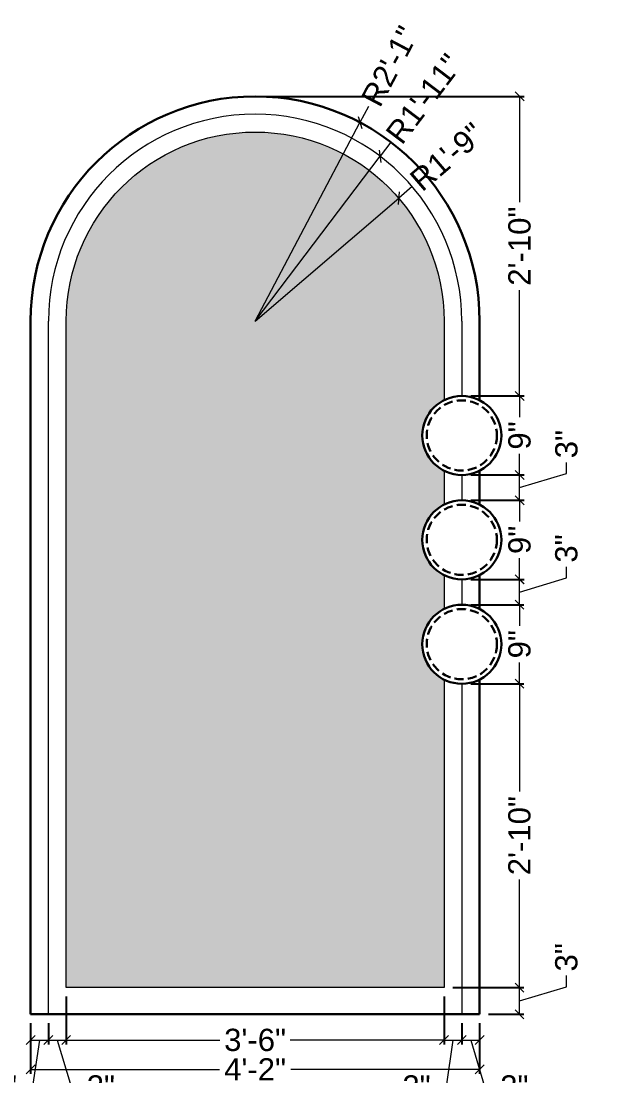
# Model space of a CAD drawing. Header units: millimetres. Extents: x 56222 to 3066687, y -650199 to -121287.
# Drawn here: x 132796.5 to 132861.2, y -184028.5 to -183910.1 of the extents above; entities that cross this region are included whole.
import ezdxf

# ---------------------------------------------------------------- set-up
doc = ezdxf.new("R2010")
doc.units = ezdxf.units.MM
doc.header["$MEASUREMENT"] = 0
doc.header["$PDMODE"] = 35
doc.linetypes.add('CENTER', pattern=[2, 1.25, -0.25, 0.25, -0.25])
doc.linetypes.add('DASHEDX2', pattern=[1.5, 1, -0.5])
doc.layers.get('Defpoints').update_dxf_attribs({"color": 220})
doc.layers.add('AR HATCH-7', color=7, linetype='Continuous')
for name, color, linetype, lineweight in [('dim05', 1, 'Continuous', 13), ('FURNITURE', 32, 'Continuous', 9), ('wall', 7, 'Continuous', 30)]:
    doc.layers.add(name, color=color, linetype=linetype, lineweight=lineweight)
doc.styles.add('Arial', font='arial.ttf')
doc.styles.get("Standard").update_dxf_attribs({"font": 'arial.ttf', "height": 6})
doc.dimstyles.new('ISO-25', dxfattribs={"dimtxt": 2.5, "dimasz": 1, "dimexe": 0.5, "dimexo": 1, "dimtad": 0, "dimdec": 1, "dimlunit": 4, "dimtxsty": 'Standard', "dimblk": 'OBLIQUE', "dimcen": 2.5, "dimclrd": 1, "dimclre": 1, "dimclrt": 5, "dimadec": 0, "dimazin": 0, "dimtfac": 1, "dimtdec": 1, "dimtmove": 0, "dimatfit": 3, "dimfxl": 1, "dimlwd": -1, "dimarcsym": 0})

# ---------------------------------------------------------------- blocks, each defined once
blk = doc.blocks.new('_Oblique')
at = {"layer": 'wall', "color": 0, "lineweight": -2}
blk.add_line((-0.5, -0.5), (0.5, 0.5), dxfattribs=at)
blk = doc.blocks.new('*D384')
at = {"layer": 'Defpoints', "color": 0, "lineweight": 30, "transparency": 16777216}
for p in [(132797.58, -184021.62), (132799.58, -184021.62), (132799.58, -184024.51)]:
    blk.add_point(p, dxfattribs=at)
at = {"layer": 'dim05', "color": 1, "linetype": 'Continuous', "lineweight": -2, "transparency": 16777216}
for p, q in [((132797.58, -184022.62), (132797.58, -184025.01)), ((132799.58, -184022.62), (132799.58, -184025.01))]:
    blk.add_line(p, q, dxfattribs=at)
at = {"layer": 'dim05', "color": 1, "linetype": 'Continuous', "transparency": 16777216}
for p, q in [((132797.58, -184024.51), (132799.58, -184024.51)), ((132798.58, -184024.51), (132797.8, -184029.72)), ((132797.8, -184029.72), (132796.55, -184029.72))]:
    blk.add_line(p, q, dxfattribs=at)
at = {"layer": 'dim05', "color": 1, "transparency": 16777216, "rotation": 180}
blk.add_blockref('_Oblique', (132797.58, -184024.51), dxfattribs=at)
at = {"layer": 'dim05', "color": 1, "transparency": 16777216}
blk.add_blockref('_Oblique', (132799.58, -184024.51), dxfattribs=at)
at = {"layer": 'dim05', "color": 5, "lineweight": 25, "transparency": 16777216, "insert": (132794.46, -184029.72), "char_height": 2.5, "attachment_point": 5, "style": 'Arial'}
blk.add_mtext('2"', dxfattribs=at)
blk = doc.blocks.new('*D385')
at = {"layer": 'Defpoints', "color": 0, "lineweight": 30, "transparency": 16777216}
for p in [(132801.58, -184018.62), (132799.58, -184021.62), (132801.58, -184024.51)]:
    blk.add_point(p, dxfattribs=at)
at = {"layer": 'dim05', "color": 1, "linetype": 'Continuous', "lineweight": -2, "transparency": 16777216}
for p, q in [((132801.58, -184019.62), (132801.58, -184025.01)), ((132799.58, -184022.62), (132799.58, -184025.01))]:
    blk.add_line(p, q, dxfattribs=at)
at = {"layer": 'dim05', "color": 1, "linetype": 'Continuous', "transparency": 16777216}
for p, q in [((132799.58, -184024.51), (132801.58, -184024.51)), ((132800.58, -184024.51), (132802.14, -184029.72)), ((132802.14, -184029.72), (132803.39, -184029.72))]:
    blk.add_line(p, q, dxfattribs=at)
at = {"layer": 'dim05', "color": 1, "transparency": 16777216, "rotation": 180}
blk.add_blockref('_Oblique', (132799.58, -184024.51), dxfattribs=at)
at = {"layer": 'dim05', "color": 1, "transparency": 16777216}
blk.add_blockref('_Oblique', (132801.58, -184024.51), dxfattribs=at)
at = {"layer": 'dim05', "color": 5, "lineweight": 25, "transparency": 16777216, "insert": (132805.47, -184029.72), "char_height": 2.5, "attachment_point": 5, "style": 'Arial'}
blk.add_mtext('2"', dxfattribs=at)
blk = doc.blocks.new('*D386')
at = {"layer": 'Defpoints', "color": 0, "lineweight": 30, "transparency": 16777216}
for p in [(132801.58, -184018.62), (132844.02, -184018.62), (132844.02, -184024.51)]:
    blk.add_point(p, dxfattribs=at)
at = {"layer": 'dim05', "color": 1, "linetype": 'Continuous', "lineweight": -2, "transparency": 16777216}
for p, q in [((132801.58, -184019.62), (132801.58, -184025.01)), ((132844.02, -184019.62), (132844.02, -184025.01))]:
    blk.add_line(p, q, dxfattribs=at)
at = {"layer": 'dim05', "color": 1, "linetype": 'Continuous', "transparency": 16777216}
for p, q in [((132801.58, -184024.51), (132818.85, -184024.51)), ((132844.02, -184024.51), (132826.75, -184024.51))]:
    blk.add_line(p, q, dxfattribs=at)
at = {"layer": 'dim05', "color": 1, "transparency": 16777216, "rotation": 180}
blk.add_blockref('_Oblique', (132801.58, -184024.51), dxfattribs=at)
at = {"layer": 'dim05', "color": 1, "transparency": 16777216}
blk.add_blockref('_Oblique', (132844.02, -184024.51), dxfattribs=at)
at = {"layer": 'dim05', "color": 5, "lineweight": 25, "transparency": 16777216, "insert": (132822.8, -184024.51), "char_height": 2.5, "attachment_point": 5, "style": 'Arial'}
blk.add_mtext('3\'-6"', dxfattribs=at)
blk = doc.blocks.new('*D387')
at = {"layer": 'Defpoints', "color": 0, "lineweight": 30, "transparency": 16777216}
for p in [(132844.02, -184021.62), (132846.02, -184021.62), (132846.02, -184024.51)]:
    blk.add_point(p, dxfattribs=at)
at = {"layer": 'dim05', "color": 1, "linetype": 'Continuous', "lineweight": -2, "transparency": 16777216}
for p, q in [((132844.02, -184022.62), (132844.02, -184025.01)), ((132846.02, -184022.62), (132846.02, -184025.01))]:
    blk.add_line(p, q, dxfattribs=at)
at = {"layer": 'dim05', "color": 1, "linetype": 'Continuous', "transparency": 16777216}
for p, q in [((132844.02, -184024.51), (132846.02, -184024.51)), ((132845.02, -184024.51), (132844.27, -184029.72)), ((132844.27, -184029.72), (132843.02, -184029.72))]:
    blk.add_line(p, q, dxfattribs=at)
at = {"layer": 'dim05', "color": 1, "transparency": 16777216, "rotation": 180}
blk.add_blockref('_Oblique', (132844.02, -184024.51), dxfattribs=at)
at = {"layer": 'dim05', "color": 1, "transparency": 16777216}
blk.add_blockref('_Oblique', (132846.02, -184024.51), dxfattribs=at)
at = {"layer": 'dim05', "color": 5, "lineweight": 25, "transparency": 16777216, "insert": (132840.93, -184029.72), "char_height": 2.5, "attachment_point": 5, "style": 'Arial'}
blk.add_mtext('2"', dxfattribs=at)
blk = doc.blocks.new('*D388')
at = {"layer": 'Defpoints', "color": 0, "lineweight": 30, "transparency": 16777216}
for p in [(132846.02, -184021.62), (132848.02, -184021.62), (132848.02, -184024.51)]:
    blk.add_point(p, dxfattribs=at)
at = {"layer": 'dim05', "color": 1, "linetype": 'Continuous', "lineweight": -2, "transparency": 16777216}
for p, q in [((132846.02, -184022.62), (132846.02, -184025.01)), ((132848.02, -184022.62), (132848.02, -184025.01))]:
    blk.add_line(p, q, dxfattribs=at)
at = {"layer": 'dim05', "color": 1, "linetype": 'Continuous', "transparency": 16777216}
for p, q in [((132846.02, -184024.51), (132848.02, -184024.51)), ((132847.02, -184024.51), (132848.58, -184029.72)), ((132848.58, -184029.72), (132849.83, -184029.72))]:
    blk.add_line(p, q, dxfattribs=at)
at = {"layer": 'dim05', "color": 1, "transparency": 16777216, "rotation": 180}
blk.add_blockref('_Oblique', (132846.02, -184024.51), dxfattribs=at)
at = {"layer": 'dim05', "color": 1, "transparency": 16777216}
blk.add_blockref('_Oblique', (132848.02, -184024.51), dxfattribs=at)
at = {"layer": 'dim05', "color": 5, "lineweight": 25, "transparency": 16777216, "insert": (132851.92, -184029.72), "char_height": 2.5, "attachment_point": 5, "style": 'Arial'}
blk.add_mtext('2"', dxfattribs=at)
blk = doc.blocks.new('*D389')
at = {"layer": 'Defpoints', "color": 0, "lineweight": 30, "transparency": 16777216}
for p in [(132797.58, -184021.62), (132848.02, -184021.62), (132848.02, -184027.8)]:
    blk.add_point(p, dxfattribs=at)
at = {"layer": 'dim05', "color": 1, "linetype": 'Continuous', "lineweight": -2, "transparency": 16777216}
for p, q in [((132797.58, -184022.62), (132797.58, -184028.3)), ((132848.02, -184022.62), (132848.02, -184028.3))]:
    blk.add_line(p, q, dxfattribs=at)
at = {"layer": 'dim05', "color": 1, "linetype": 'Continuous', "transparency": 16777216}
for p, q in [((132797.58, -184027.8), (132818.8, -184027.8)), ((132848.02, -184027.8), (132826.8, -184027.8))]:
    blk.add_line(p, q, dxfattribs=at)
at = {"layer": 'dim05', "color": 1, "transparency": 16777216, "rotation": 180}
blk.add_blockref('_Oblique', (132797.58, -184027.8), dxfattribs=at)
at = {"layer": 'dim05', "color": 1, "transparency": 16777216}
blk.add_blockref('_Oblique', (132848.02, -184027.8), dxfattribs=at)
at = {"layer": 'dim05', "color": 5, "lineweight": 25, "transparency": 16777216, "insert": (132822.8, -184027.8), "char_height": 2.5, "attachment_point": 5, "style": 'Arial'}
blk.add_mtext('4\'-2"', dxfattribs=at)
blk = doc.blocks.new('*D390')
at = {"layer": 'Defpoints', "color": 0, "lineweight": 30, "transparency": 16777216}
for p in [(132844.02, -184018.62), (132852.5, -184018.62), (132848.02, -184021.62)]:
    blk.add_point(p, dxfattribs=at)
at = {"layer": 'dim05', "color": 1, "linetype": 'Continuous', "transparency": 16777216}
for p, q in [((132857.77, -184018.53), (132857.77, -184017.28)), ((132852.5, -184020.12), (132857.77, -184018.53)), ((132852.5, -184021.62), (132852.5, -184018.62))]:
    blk.add_line(p, q, dxfattribs=at)
at = {"layer": 'dim05', "color": 1, "linetype": 'Continuous', "lineweight": -2, "transparency": 16777216}
for p, q in [((132845.02, -184018.62), (132853, -184018.62)), ((132849.02, -184021.62), (132853, -184021.62))]:
    blk.add_line(p, q, dxfattribs=at)
at = {"layer": 'dim05', "color": 1, "transparency": 16777216}
for p, rotation in [((132852.5, -184018.62), 90), ((132852.5, -184021.62), 270)]:
    blk.add_blockref('_Oblique', p, dxfattribs=dict(at, rotation=rotation))
at = {"layer": 'dim05', "color": 5, "lineweight": 25, "transparency": 16777216, "insert": (132857.77, -184015.22), "char_height": 2.5, "attachment_point": 5, "rotation": 90, "style": 'Arial'}
blk.add_mtext('3"', dxfattribs=at)
blk = doc.blocks.new('*D391')
at = {"layer": 'Defpoints', "color": 0, "lineweight": 30, "transparency": 16777216}
for p in [(132846.02, -183984.51), (132852.5, -183984.51), (132844.02, -184018.62)]:
    blk.add_point(p, dxfattribs=at)
at = {"layer": 'dim05', "color": 1, "linetype": 'Continuous', "lineweight": -2, "transparency": 16777216}
for p, q in [((132847.02, -183984.51), (132853, -183984.51)), ((132845.02, -184018.62), (132853, -184018.62))]:
    blk.add_line(p, q, dxfattribs=at)
at = {"layer": 'dim05', "color": 1, "linetype": 'Continuous', "transparency": 16777216}
for p, q in [((132852.5, -183984.51), (132852.5, -183996.62)), ((132852.5, -184018.62), (132852.5, -184006.5))]:
    blk.add_line(p, q, dxfattribs=at)
at = {"layer": 'dim05', "color": 1, "transparency": 16777216}
for p, rotation in [((132852.5, -183984.51), 90), ((132852.5, -184018.62), 270)]:
    blk.add_blockref('_Oblique', p, dxfattribs=dict(at, rotation=rotation))
at = {"layer": 'dim05', "color": 5, "lineweight": 25, "transparency": 16777216, "insert": (132852.5, -184001.56), "char_height": 2.5, "attachment_point": 5, "rotation": 90, "style": 'Arial'}
blk.add_mtext('2\'-10"', dxfattribs=at)
blk = doc.blocks.new('*D392')
at = {"layer": 'Defpoints', "color": 0, "lineweight": 30, "transparency": 16777216}
for p in [(132846.02, -183975.64), (132852.5, -183975.64), (132846.02, -183984.51)]:
    blk.add_point(p, dxfattribs=at)
at = {"layer": 'dim05', "color": 1, "linetype": 'Continuous', "lineweight": -2, "transparency": 16777216}
for p, q in [((132847.02, -183975.64), (132853, -183975.64)), ((132847.02, -183984.51), (132853, -183984.51))]:
    blk.add_line(p, q, dxfattribs=at)
at = {"layer": 'dim05', "color": 1, "linetype": 'Continuous', "transparency": 16777216}
for p, q in [((132852.5, -183975.64), (132852.5, -183978.01)), ((132852.5, -183984.51), (132852.5, -183982.13))]:
    blk.add_line(p, q, dxfattribs=at)
at = {"layer": 'dim05', "color": 1, "transparency": 16777216}
for p, rotation in [((132852.5, -183975.64), 90), ((132852.5, -183984.51), 270)]:
    blk.add_blockref('_Oblique', p, dxfattribs=dict(at, rotation=rotation))
at = {"layer": 'dim05', "color": 5, "lineweight": 25, "transparency": 16777216, "insert": (132852.5, -183980.07), "char_height": 2.5, "attachment_point": 5, "rotation": 90, "style": 'Arial'}
blk.add_mtext('9"', dxfattribs=at)
blk = doc.blocks.new('*D393')
at = {"layer": 'Defpoints', "color": 0, "lineweight": 30, "transparency": 16777216}
for p in [(132846.02, -183972.79), (132852.5, -183972.79), (132846.02, -183975.64)]:
    blk.add_point(p, dxfattribs=at)
at = {"layer": 'dim05', "color": 1, "linetype": 'Continuous', "transparency": 16777216}
for p, q in [((132857.77, -183972.63), (132857.77, -183971.38)), ((132852.5, -183974.21), (132857.77, -183972.63)), ((132852.5, -183975.64), (132852.5, -183972.79))]:
    blk.add_line(p, q, dxfattribs=at)
at = {"layer": 'dim05', "color": 1, "linetype": 'Continuous', "lineweight": -2, "transparency": 16777216}
for p, q in [((132847.02, -183972.79), (132853, -183972.79)), ((132847.02, -183975.64), (132853, -183975.64))]:
    blk.add_line(p, q, dxfattribs=at)
at = {"layer": 'dim05', "color": 1, "transparency": 16777216}
for p, rotation in [((132852.5, -183972.79), 90), ((132852.5, -183975.64), 270)]:
    blk.add_blockref('_Oblique', p, dxfattribs=dict(at, rotation=rotation))
at = {"layer": 'dim05', "color": 5, "lineweight": 25, "transparency": 16777216, "insert": (132857.77, -183969.32), "char_height": 2.5, "attachment_point": 5, "rotation": 90, "style": 'Arial'}
blk.add_mtext('3"', dxfattribs=at)
blk = doc.blocks.new('*D394')
at = {"layer": 'Defpoints', "color": 0, "lineweight": 30, "transparency": 16777216}
for p in [(132846.02, -183963.91), (132852.51, -183963.91), (132846.02, -183972.79)]:
    blk.add_point(p, dxfattribs=at)
at = {"layer": 'dim05', "color": 1, "linetype": 'Continuous', "lineweight": -2, "transparency": 16777216}
for p, q in [((132847.02, -183963.91), (132853.01, -183963.91)), ((132847.02, -183972.79), (132853.01, -183972.79))]:
    blk.add_line(p, q, dxfattribs=at)
at = {"layer": 'dim05', "color": 1, "linetype": 'Continuous', "transparency": 16777216}
for p, q in [((132852.51, -183963.91), (132852.51, -183966.29)), ((132852.51, -183972.79), (132852.51, -183970.41))]:
    blk.add_line(p, q, dxfattribs=at)
at = {"layer": 'dim05', "color": 1, "transparency": 16777216}
for p, rotation in [((132852.51, -183963.91), 90), ((132852.51, -183972.79), 270)]:
    blk.add_blockref('_Oblique', p, dxfattribs=dict(at, rotation=rotation))
at = {"layer": 'dim05', "color": 5, "lineweight": 25, "transparency": 16777216, "insert": (132852.51, -183968.35), "char_height": 2.5, "attachment_point": 5, "rotation": 90, "style": 'Arial'}
blk.add_mtext('9"', dxfattribs=at)
blk = doc.blocks.new('*D395')
at = {"layer": 'Defpoints', "color": 0, "lineweight": 30, "transparency": 16777216}
for p in [(132846.02, -183961.06), (132852.51, -183961.06), (132846.02, -183963.91)]:
    blk.add_point(p, dxfattribs=at)
at = {"layer": 'dim05', "color": 1, "linetype": 'Continuous', "transparency": 16777216}
for p, q in [((132857.78, -183960.91), (132857.78, -183959.66)), ((132852.51, -183962.49), (132857.78, -183960.91)), ((132852.51, -183963.91), (132852.51, -183961.06))]:
    blk.add_line(p, q, dxfattribs=at)
at = {"layer": 'dim05', "color": 1, "linetype": 'Continuous', "lineweight": -2, "transparency": 16777216}
for p, q in [((132847.02, -183961.06), (132853.01, -183961.06)), ((132847.02, -183963.91), (132853.01, -183963.91))]:
    blk.add_line(p, q, dxfattribs=at)
at = {"layer": 'dim05', "color": 1, "transparency": 16777216}
for p, rotation in [((132852.51, -183961.06), 90), ((132852.51, -183963.91), 270)]:
    blk.add_blockref('_Oblique', p, dxfattribs=dict(at, rotation=rotation))
at = {"layer": 'dim05', "color": 5, "lineweight": 25, "transparency": 16777216, "insert": (132857.78, -183957.6), "char_height": 2.5, "attachment_point": 5, "rotation": 90, "style": 'Arial'}
blk.add_mtext('3"', dxfattribs=at)
blk = doc.blocks.new('*D396')
at = {"layer": 'Defpoints', "color": 0, "lineweight": 30, "transparency": 16777216}
for p in [(132846.02, -183952.19), (132852.51, -183952.19), (132846.02, -183961.06)]:
    blk.add_point(p, dxfattribs=at)
at = {"layer": 'dim05', "color": 1, "linetype": 'Continuous', "lineweight": -2, "transparency": 16777216}
for p, q in [((132847.02, -183952.19), (132853.01, -183952.19)), ((132847.02, -183961.06), (132853.01, -183961.06))]:
    blk.add_line(p, q, dxfattribs=at)
at = {"layer": 'dim05', "color": 1, "linetype": 'Continuous', "transparency": 16777216}
for p, q in [((132852.51, -183952.19), (132852.51, -183954.57)), ((132852.51, -183961.06), (132852.51, -183958.69))]:
    blk.add_line(p, q, dxfattribs=at)
at = {"layer": 'dim05', "color": 1, "transparency": 16777216}
for p, rotation in [((132852.51, -183952.19), 90), ((132852.51, -183961.06), 270)]:
    blk.add_blockref('_Oblique', p, dxfattribs=dict(at, rotation=rotation))
at = {"layer": 'dim05', "color": 5, "lineweight": 25, "transparency": 16777216, "insert": (132852.51, -183956.63), "char_height": 2.5, "attachment_point": 5, "rotation": 90, "style": 'Arial'}
blk.add_mtext('9"', dxfattribs=at)
blk = doc.blocks.new('*D397')
at = {"layer": 'Defpoints', "color": 0, "lineweight": 30, "transparency": 16777216}
for p in [(132822.8, -183918.56), (132852.51, -183918.56), (132846.02, -183952.19)]:
    blk.add_point(p, dxfattribs=at)
at = {"layer": 'dim05', "color": 1, "linetype": 'Continuous', "lineweight": -2, "transparency": 16777216}
for p, q in [((132823.8, -183918.56), (132853.01, -183918.56)), ((132847.02, -183952.19), (132853.01, -183952.19))]:
    blk.add_line(p, q, dxfattribs=at)
at = {"layer": 'dim05', "color": 1, "linetype": 'Continuous', "transparency": 16777216}
for p, q in [((132852.51, -183918.56), (132852.51, -183930.43)), ((132852.51, -183952.19), (132852.51, -183940.31))]:
    blk.add_line(p, q, dxfattribs=at)
at = {"layer": 'dim05', "color": 1, "transparency": 16777216}
for p, rotation in [((132852.51, -183918.56), 90), ((132852.51, -183952.19), 270)]:
    blk.add_blockref('_Oblique', p, dxfattribs=dict(at, rotation=rotation))
at = {"layer": 'dim05', "color": 5, "lineweight": 25, "transparency": 16777216, "insert": (132852.51, -183935.37), "char_height": 2.5, "attachment_point": 5, "rotation": 90, "style": 'Arial'}
blk.add_mtext('2\'-10"', dxfattribs=at)
blk = doc.blocks.new('*D398')
at = {"layer": 'Defpoints', "color": 0, "lineweight": 30, "transparency": 16777216}
for p in [(132834.58, -183921.48), (132822.8, -183943.78)]:
    blk.add_point(p, dxfattribs=at)
at = {"layer": 'dim05', "color": 1, "linetype": 'Continuous', "transparency": 16777216}
for p in [(132835.52, -183919.71), (132822.8, -183943.78)]:
    blk.add_line(p, (132834.58, -183921.48), dxfattribs=at)
at = {"layer": 'dim05', "color": 1, "transparency": 16777216, "rotation": 242.1534388825358}
blk.add_blockref('_Oblique', (132834.58, -183921.48), dxfattribs=at)
at = {"layer": 'dim05', "color": 5, "lineweight": 25, "transparency": 16777216, "insert": (132837.92, -183915.16), "char_height": 2.5, "attachment_point": 5, "rotation": 62.1534, "style": 'Arial'}
blk.add_mtext('R2\'-1"', dxfattribs=at)
blk = doc.blocks.new('*D399')
at = {"layer": 'Defpoints', "color": 0, "lineweight": 30, "transparency": 16777216}
for p in [(132836.84, -183925.28), (132822.8, -183943.78)]:
    blk.add_point(p, dxfattribs=at)
at = {"layer": 'dim05', "color": 1, "linetype": 'Continuous', "transparency": 16777216}
for p in [(132838.05, -183923.69), (132822.8, -183943.78)]:
    blk.add_line(p, (132836.84, -183925.28), dxfattribs=at)
at = {"layer": 'dim05', "color": 1, "transparency": 16777216, "rotation": 232.8010208439494}
blk.add_blockref('_Oblique', (132836.84, -183925.28), dxfattribs=at)
at = {"layer": 'dim05', "color": 5, "lineweight": 25, "transparency": 16777216, "insert": (132841.75, -183918.82), "char_height": 2.5, "attachment_point": 5, "rotation": 52.801, "style": 'Arial'}
blk.add_mtext('R1\'-11"', dxfattribs=at)
blk = doc.blocks.new('*D400')
at = {"layer": 'Defpoints', "color": 0, "lineweight": 30, "transparency": 16777216}
for p in [(132838.93, -183929.98), (132822.8, -183943.78)]:
    blk.add_point(p, dxfattribs=at)
at = {"layer": 'dim05', "color": 1, "linetype": 'Continuous', "transparency": 16777216}
for p in [(132840.45, -183928.68), (132822.8, -183943.78)]:
    blk.add_line(p, (132838.93, -183929.98), dxfattribs=at)
at = {"layer": 'dim05', "color": 1, "transparency": 16777216, "rotation": 220.5449691477949}
blk.add_blockref('_Oblique', (132838.93, -183929.98), dxfattribs=at)
at = {"layer": 'dim05', "color": 5, "lineweight": 25, "transparency": 16777216, "insert": (132844.36, -183925.34), "char_height": 2.5, "attachment_point": 5, "rotation": 40.545, "style": 'Arial'}
blk.add_mtext('R1\'-9"', dxfattribs=at)

msp = doc.modelspace()

# ---------------------------------------------------------------- hatches: boundary and pattern name
at = {"layer": 'AR HATCH-7', "linetype": 'CENTER', "lineweight": 30, "true_color": 0xcd2027, "transparency": 33554564}
h = msp.add_hatch(color=242, dxfattribs=at)
h.dxf.hatch_style = 1
h.set_gradient(color1=(246, 244, 243), color2=(194, 203, 199))
h.paths.add_polyline_path([(132841.59, -183956.63, -0.282997), (132844.02, -183952.67), (132844.02, -183943.78, 1), (132801.58, -183943.78), (132801.58, -184018.62), (132844.02, -184018.62), (132844.02, -183984.03, -0.282997), (132841.59, -183980.07, -0.282997), (132844.02, -183976.11), (132844.02, -183972.31, -0.282997), (132841.59, -183968.35, -0.282997), (132844.02, -183964.39), (132844.02, -183960.59, -0.282997)])

# ---------------------------------------------------------------- linework, layer by layer
at = {"layer": 'FURNITURE', "lineweight": 30}
for p, q in [((132797.58, -184021.62), (132797.58, -183943.78)), ((132848.02, -183943.78), (132848.02, -183952.67)), ((132848.02, -183960.59), (132848.02, -183964.39)), ((132848.02, -183972.31), (132848.02, -183976.11)), ((132848.02, -183984.03), (132848.02, -184021.62)), ((132797.58, -184021.62), (132848.02, -184021.62))]:
    msp.add_line(p, q, dxfattribs=at)
at = {"layer": 'FURNITURE', "lineweight": 5}
for p, q in [((132799.58, -184021.62), (132799.58, -183943.78)), ((132846.02, -183943.78), (132846.02, -183952.19)), ((132846.02, -183961.06), (132846.02, -183963.91)), ((132846.02, -183972.79), (132846.02, -183975.64)), ((132846.02, -183984.51), (132846.02, -184021.62)), ((132844.02, -184018.62), (132801.58, -184018.62))]:
    msp.add_line(p, q, dxfattribs=at)
msp.add_lwpolyline([(132801.58, -184018.62), (132801.58, -183943.78, -1), (132844.02, -183943.78), (132844.02, -183952.67)], format="xyb", dxfattribs=at)
for points in [[(132844.02, -183960.59), (132844.02, -183964.39)], [(132844.02, -183972.31), (132844.02, -183976.11)], [(132844.02, -183984.03), (132844.02, -184018.62), (132844.02, -184018.62)]]:
    msp.add_lwpolyline(points, dxfattribs=at)
at = {"layer": 'FURNITURE', "lineweight": 30}
for centre in [(132846.02, -183956.63), (132846.02, -183968.35), (132846.02, -183980.07)]:
    msp.add_circle(centre, 4.44, dxfattribs=at)
at = {"layer": 'FURNITURE', "color": 3, "linetype": 'DASHEDX2', "lineweight": 30}
for centre in [(132846.02, -183956.63), (132846.02, -183968.35), (132846.02, -183980.07)]:
    msp.add_circle(centre, 3.94, dxfattribs=at)
at = {"layer": 'FURNITURE', "lineweight": 30}
msp.add_arc((132822.8, -183943.78), 25.22, 0, 180, dxfattribs=at)
at = {"layer": 'FURNITURE', "lineweight": 5}
msp.add_arc((132822.8, -183943.78), 23.22, 0, 180, dxfattribs=at)

# ---------------------------------------------------------------- dimensions: what is measured, and where the dimension line sits
at = {"layer": 'dim05', "color": 27, "lineweight": 25, "true_color": 0x7d5120}
for mpoint, picture, middle in [((132834.58, -183921.48), '*D398', (132837.92, -183915.16)), ((132836.84, -183925.28), '*D399', (132841.75, -183918.82)), ((132838.93, -183929.98), '*D400', (132844.36, -183925.34))]:
    dim = msp.add_radius_dim(center=(132822.8, -183943.78), mpoint=mpoint, dimstyle='ISO-25', override={"dimdec": 0, "dimtxsty": 'Arial', "dimtmove": 1}, dxfattribs=at)
    dim.commit()
    dim.dimension.update_dxf_attribs({"geometry": picture, "text_midpoint": middle})
for base, p1, p2, picture, middle in [((132852.51, -183918.56), (132846.02, -183952.19), (132822.8, -183918.56), '*D397', (132852.51, -183935.37)), ((132852.51, -183952.19), (132846.02, -183961.06), (132846.02, -183952.19), '*D396', (132852.51, -183956.63)), ((132852.51, -183961.06), (132846.02, -183963.91), (132846.02, -183961.06), '*D395', (132857.78, -183959.03)), ((132852.51, -183963.91), (132846.02, -183972.79), (132846.02, -183963.91), '*D394', (132852.51, -183968.35)), ((132852.5, -183972.79), (132846.02, -183975.64), (132846.02, -183972.79), '*D393', (132857.77, -183970.76)), ((132852.5, -183975.64), (132846.02, -183984.51), (132846.02, -183975.64), '*D392', (132852.5, -183980.07)), ((132852.5, -183984.51), (132844.02, -184018.62), (132846.02, -183984.51), '*D391', (132852.5, -184001.56)), ((132852.5, -184018.62), (132848.02, -184021.62), (132844.02, -184018.62), '*D390', (132857.77, -184016.66))]:
    dim = msp.add_linear_dim(base=base, p1=p1, p2=p2, angle=90, dimstyle='ISO-25', override={"dimdec": 0, "dimtxsty": 'Arial', "dimtmove": 1}, dxfattribs=at)
    dim.commit()
    dim.dimension.update_dxf_attribs({"geometry": picture, "text_midpoint": middle})
for base, p1, p2, picture, middle in [((132801.58, -184024.51), (132799.58, -184021.62), (132801.58, -184018.62), '*D385', (132804.02, -184029.72)), ((132844.02, -184024.51), (132801.58, -184018.62), (132844.02, -184018.62), '*D386', (132822.8, -184024.51)), ((132848.02, -184027.8), (132797.58, -184021.62), (132848.02, -184021.62), '*D389', (132822.8, -184027.8)), ((132848.02, -184024.51), (132846.02, -184021.62), (132848.02, -184021.62), '*D388', (132850.46, -184029.72))]:
    dim = msp.add_linear_dim(base=base, p1=p1, p2=p2, dimstyle='ISO-25', override={"dimdec": 0, "dimtxsty": 'Arial', "dimtmove": 1}, dxfattribs=at)
    dim.commit()
    dim.dimension.update_dxf_attribs({"geometry": picture, "text_midpoint": middle})
for base, p1, p2, picture, middle in [((132799.58, -184024.51), (132797.58, -184021.62), (132799.58, -184021.62), '*D384', (132795.92, -184029.72)), ((132846.02, -184024.51), (132844.02, -184021.62), (132846.02, -184021.62), '*D387', (132842.39, -184029.72))]:
    dim = msp.add_linear_dim(base=base, p1=p1, p2=p2, dimstyle='ISO-25', override={"dimdec": 0, "dimtxsty": 'Arial', "dimtmove": 1}, dxfattribs=at)
    dim.commit()
    dim.dimension.update_dxf_attribs({"geometry": picture, "text_midpoint": middle, "dimtype": 160})

doc.saveas('drawing.dxf')
